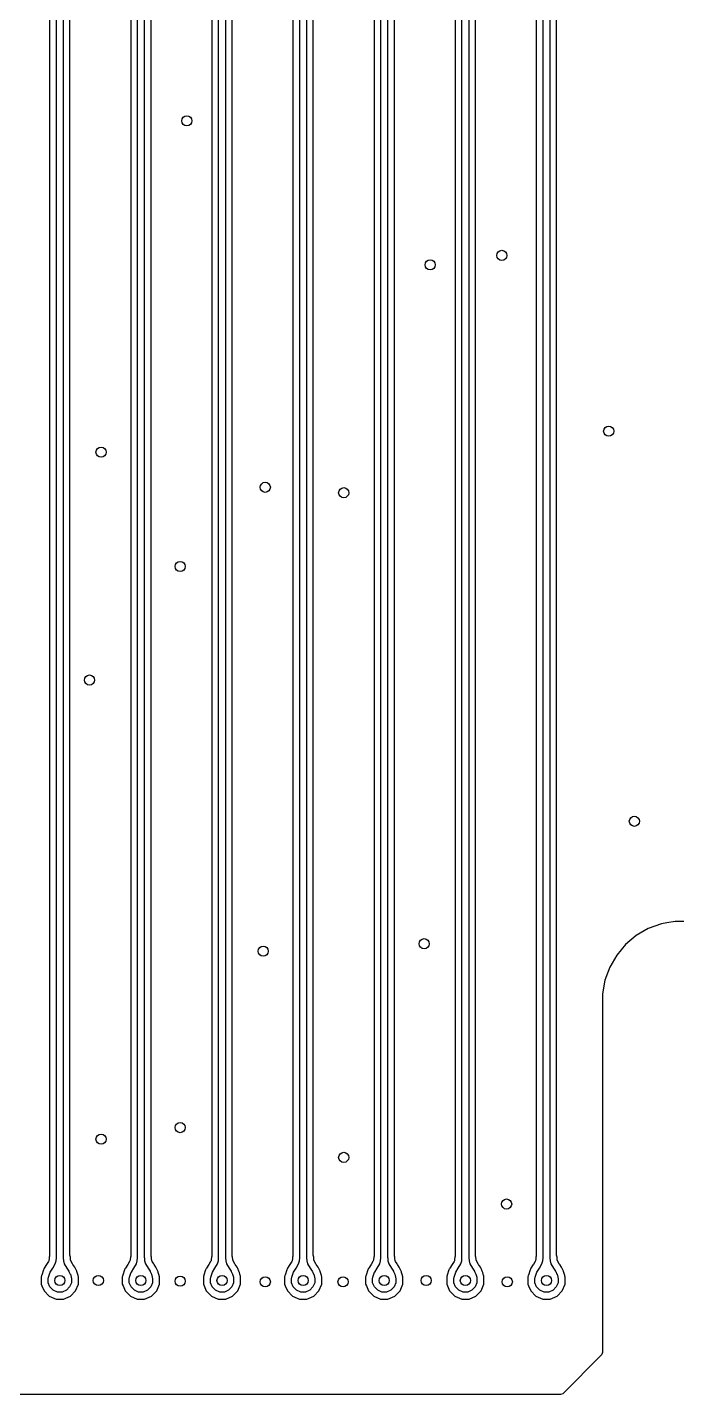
# Model space of a CAD drawing. Extents: x 114.9 to 199.6, y -137.1 to -76.7.
# Drawn here: x 156.15 to 165.76, y -137.15 to -116.93 of the extents above; entities that cross this region are included whole.
import ezdxf

# ---------------------------------------------------------------- set-up
doc = ezdxf.new("R2010")
doc.units = 0
doc.layers.add('BLACK', color=7, linetype='CONTINUOUS')

msp = doc.modelspace()

# ---------------------------------------------------------------- linework, layer by layer
at = {"layer": 'BLACK', "linetype": 'CONTINUOUS'}
for p, q in [((156.4795, -101.870065), (156.4795, -135.089555)), ((156.58, -135.122497), (156.58, -101.9)), ((156.68, -101.92071), (156.68, -135.12235)), ((156.7805, -135.088525), (156.7805, -101.982635)), ((157.6795, -102.680062), (157.6795, -135.089555)), ((157.78, -135.122497), (157.78, -102.71)), ((157.88, -102.73071), (157.88, -135.12235)), ((157.9805, -135.088525), (157.9805, -102.792635)), ((158.8795, -103.800062), (158.8795, -135.089555)), ((158.98, -135.122497), (158.98, -103.83)), ((159.08, -103.85071), (159.08, -135.12235)), ((159.1805, -135.088525), (159.1805, -103.912635)), ((160.0795, -104.740062), (160.0795, -135.089555)), ((160.18, -135.122497), (160.18, -104.77)), ((160.28, -104.79071), (160.28, -135.12235)), ((160.3805, -135.088525), (160.3805, -104.852635)), ((161.2795, -105.780062), (161.2795, -135.089555)), ((161.38, -135.122497), (161.38, -105.81)), ((161.48, -105.83071), (161.48, -135.12235)), ((161.5805, -135.088525), (161.5805, -105.892636)), ((162.4795, -106.800062), (162.4795, -135.089555)), ((162.58, -135.122497), (162.58, -106.83)), ((162.68, -106.85071), (162.68, -135.12235)), ((162.7805, -135.088525), (162.7805, -106.912635)), ((163.6795, -107.760065), (163.6795, -135.089555)), ((163.78, -135.122497), (163.78, -107.79)), ((163.88, -107.81071), (163.88, -135.12235)), ((163.9805, -135.088525), (163.9805, -107.872635)), ((165.529591, -130.185218), (165.336316, -130.255565)), ((165.529595, -130.185217), (165.529591, -130.185218)), ((165.529596, -130.185217), (165.529595, -130.185217)), ((165.610952, -130.170871), (165.529596, -130.185217)), ((165.732156, -130.1495), (165.610952, -130.170871)), ((165.732157, -130.1495), (165.732156, -130.1495)), ((165.937843, -130.1495), (165.732157, -130.1495)), ((165.15819, -130.358405), (165.000621, -130.490621)), ((165.336308, -130.255569), (165.15819, -130.358405)), ((165.336316, -130.255565), (165.336308, -130.255569)), ((165.000621, -130.490621), (164.868405, -130.64819)), ((164.765565, -130.826316), (164.695218, -131.019591)), ((164.765569, -130.826308), (164.765565, -130.826316)), ((164.868405, -130.64819), (164.765569, -130.826308)), ((164.695218, -131.019591), (164.6595, -131.222156)), ((164.6595, -131.222156), (164.6595, -136.525943)), ((156.399916, -135.279208), (156.393562, -135.290602)), ((156.399932, -135.279181), (156.399916, -135.279208)), ((156.434728, -135.22498), (156.399932, -135.279181)), ((156.435463, -135.223797), (156.434728, -135.22498)), ((156.46189, -135.179936), (156.435463, -135.223797)), ((156.46708, -135.167949), (156.46189, -135.179936)), ((156.469688, -135.158702), (156.46708, -135.167949)), ((156.470733, -135.152836), (156.469688, -135.158702)), ((156.471036, -135.152326), (156.470733, -135.152836)), ((156.471258, -135.150765), (156.471036, -135.152326)), ((156.473978, -135.115941), (156.471258, -135.150765)), ((156.478548, -135.099699), (156.473978, -135.115941)), ((156.479008, -135.09648), (156.478548, -135.099699)), ((156.4795, -135.089555), (156.479008, -135.09648)), ((156.488707, -135.336185), (156.524715, -135.280097)), ((156.524715, -135.280097), (156.562979, -135.216588)), ((156.562979, -135.216588), (156.575372, -135.172647)), ((156.575372, -135.172647), (156.579158, -135.124152)), ((156.579158, -135.124152), (156.58, -135.122497)), ((156.68, -135.12235), (156.680833, -135.124161)), ((156.680833, -135.124161), (156.684539, -135.172142)), ((156.684539, -135.172142), (156.696712, -135.215825)), ((156.696712, -135.215825), (156.735284, -135.280096)), ((156.735284, -135.280096), (156.735305, -135.280127)), ((156.735305, -135.280127), (156.765111, -135.324693)), ((156.782074, -135.100844), (156.7805, -135.088525)), ((156.78602, -135.116036), (156.782074, -135.100844)), ((156.788564, -135.148982), (156.78602, -135.116036)), ((156.790215, -135.158349), (156.788564, -135.148982)), ((156.792734, -135.167388), (156.790215, -135.158349)), ((156.797916, -135.179439), (156.792734, -135.167388)), ((156.818776, -135.214196), (156.797916, -135.179439)), ((156.8238, -135.222567), (156.818776, -135.214196)), ((156.825084, -135.224593), (156.8238, -135.222567)), ((156.852801, -135.266035), (156.825084, -135.224593)), ((156.852805, -135.266042), (156.852801, -135.266035)), ((156.857012, -135.272881), (156.852805, -135.266042)), ((156.857887, -135.274433), (156.857012, -135.272881)), ((156.861571, -135.281593), (156.857887, -135.274433)), ((156.880805, -135.322766), (156.861571, -135.281593)), ((157.599916, -135.279208), (157.593562, -135.290602)), ((157.599932, -135.279181), (157.599916, -135.279208)), ((157.634728, -135.22498), (157.599932, -135.279181)), ((157.635463, -135.223797), (157.634728, -135.22498)), ((157.66189, -135.179936), (157.635463, -135.223797)), ((157.66708, -135.167949), (157.66189, -135.179936)), ((157.669688, -135.158702), (157.66708, -135.167949)), ((157.670733, -135.152836), (157.669688, -135.158702)), ((157.671036, -135.152326), (157.670733, -135.152836)), ((157.671258, -135.150765), (157.671036, -135.152326)), ((157.673978, -135.115941), (157.671258, -135.150765)), ((157.678548, -135.099699), (157.673978, -135.115941)), ((157.679008, -135.09648), (157.678548, -135.099699)), ((157.6795, -135.089555), (157.679008, -135.09648)), ((157.688707, -135.336185), (157.724715, -135.280097)), ((157.724715, -135.280097), (157.762979, -135.216588)), ((157.762979, -135.216588), (157.775372, -135.172647)), ((157.775372, -135.172647), (157.779158, -135.124152)), ((157.779158, -135.124152), (157.78, -135.122497)), ((157.88, -135.12235), (157.880833, -135.124161)), ((157.880833, -135.124161), (157.884539, -135.172142)), ((157.884539, -135.172142), (157.896712, -135.215825)), ((157.896712, -135.215825), (157.935284, -135.280096)), ((157.935284, -135.280096), (157.935305, -135.280127)), ((157.935305, -135.280127), (157.965111, -135.324693)), ((157.982074, -135.100844), (157.9805, -135.088525)), ((157.98602, -135.116036), (157.982074, -135.100844)), ((157.988564, -135.148982), (157.98602, -135.116036)), ((157.990215, -135.158349), (157.988564, -135.148982)), ((157.992734, -135.167388), (157.990215, -135.158349)), ((157.997916, -135.179439), (157.992734, -135.167388)), ((158.018776, -135.214196), (157.997916, -135.179439)), ((158.0238, -135.222567), (158.018776, -135.214196)), ((158.025084, -135.224593), (158.0238, -135.222567)), ((158.052801, -135.266035), (158.025084, -135.224593)), ((158.052805, -135.266042), (158.052801, -135.266035)), ((158.057012, -135.272881), (158.052805, -135.266042)), ((158.057887, -135.274433), (158.057012, -135.272881)), ((158.061571, -135.281593), (158.057887, -135.274433)), ((158.080805, -135.322766), (158.061571, -135.281593)), ((158.799916, -135.279208), (158.793562, -135.290602)), ((158.799932, -135.279181), (158.799916, -135.279208)), ((158.834728, -135.22498), (158.799932, -135.279181)), ((158.835463, -135.223797), (158.834728, -135.22498)), ((158.86189, -135.179936), (158.835463, -135.223797)), ((158.86708, -135.167949), (158.86189, -135.179936)), ((158.869688, -135.158702), (158.86708, -135.167949)), ((158.870733, -135.152836), (158.869688, -135.158702)), ((158.871036, -135.152326), (158.870733, -135.152836)), ((158.871258, -135.150765), (158.871036, -135.152326)), ((158.873978, -135.115941), (158.871258, -135.150765)), ((158.878548, -135.099699), (158.873978, -135.115941)), ((158.879008, -135.09648), (158.878548, -135.099699)), ((158.8795, -135.089555), (158.879008, -135.09648)), ((158.888707, -135.336185), (158.924715, -135.280097)), ((158.924715, -135.280097), (158.962979, -135.216588)), ((158.962979, -135.216588), (158.975372, -135.172647)), ((158.975372, -135.172647), (158.979158, -135.124152)), ((158.979158, -135.124152), (158.98, -135.122497)), ((159.08, -135.12235), (159.080833, -135.124161)), ((159.080833, -135.124161), (159.084539, -135.172142)), ((159.084539, -135.172142), (159.096712, -135.215825)), ((159.096712, -135.215825), (159.135284, -135.280096)), ((159.135284, -135.280096), (159.135305, -135.280127)), ((159.135305, -135.280127), (159.165111, -135.324693)), ((159.182074, -135.100844), (159.1805, -135.088525)), ((159.18602, -135.116036), (159.182074, -135.100844)), ((159.188564, -135.148982), (159.18602, -135.116036)), ((159.190215, -135.158349), (159.188564, -135.148982)), ((159.192734, -135.167388), (159.190215, -135.158349)), ((159.197916, -135.179439), (159.192734, -135.167388)), ((159.218776, -135.214196), (159.197916, -135.179439)), ((159.2238, -135.222567), (159.218776, -135.214196)), ((159.225084, -135.224593), (159.2238, -135.222567)), ((159.252801, -135.266035), (159.225084, -135.224593)), ((159.252805, -135.266042), (159.252801, -135.266035)), ((159.257012, -135.272881), (159.252805, -135.266042)), ((159.257887, -135.274433), (159.257012, -135.272881)), ((159.261571, -135.281593), (159.257887, -135.274433)), ((159.280805, -135.322766), (159.261571, -135.281593)), ((159.999916, -135.279208), (159.993562, -135.290602)), ((159.999932, -135.279181), (159.999916, -135.279208)), ((160.034728, -135.22498), (159.999932, -135.279181)), ((160.035463, -135.223797), (160.034728, -135.22498)), ((160.06189, -135.179936), (160.035463, -135.223797)), ((160.06708, -135.167949), (160.06189, -135.179936)), ((160.069688, -135.158702), (160.06708, -135.167949)), ((160.070733, -135.152836), (160.069688, -135.158702)), ((160.071036, -135.152326), (160.070733, -135.152836)), ((160.071258, -135.150765), (160.071036, -135.152326)), ((160.073978, -135.115941), (160.071258, -135.150765)), ((160.078548, -135.099699), (160.073978, -135.115941)), ((160.079008, -135.09648), (160.078548, -135.099699)), ((160.0795, -135.089555), (160.079008, -135.09648)), ((160.088707, -135.336185), (160.124715, -135.280097)), ((160.124715, -135.280097), (160.162979, -135.216588)), ((160.162979, -135.216588), (160.175372, -135.172647)), ((160.175372, -135.172647), (160.179158, -135.124152)), ((160.179158, -135.124152), (160.18, -135.122497)), ((160.28, -135.12235), (160.280833, -135.124161)), ((160.280833, -135.124161), (160.284539, -135.172142)), ((160.284539, -135.172142), (160.296712, -135.215825)), ((160.296712, -135.215825), (160.335284, -135.280096)), ((160.335284, -135.280096), (160.335305, -135.280127)), ((160.335305, -135.280127), (160.365111, -135.324693)), ((160.382074, -135.100844), (160.3805, -135.088525)), ((160.38602, -135.116036), (160.382074, -135.100844)), ((160.388564, -135.148982), (160.38602, -135.116036)), ((160.390215, -135.158349), (160.388564, -135.148982)), ((160.392734, -135.167388), (160.390215, -135.158349)), ((160.397916, -135.179439), (160.392734, -135.167388)), ((160.418776, -135.214196), (160.397916, -135.179439)), ((160.4238, -135.222567), (160.418776, -135.214196)), ((160.425084, -135.224593), (160.4238, -135.222567)), ((160.452801, -135.266035), (160.425084, -135.224593)), ((160.452805, -135.266042), (160.452801, -135.266035)), ((160.457012, -135.272881), (160.452805, -135.266042)), ((160.457887, -135.274433), (160.457012, -135.272881)), ((160.461571, -135.281593), (160.457887, -135.274433)), ((160.480805, -135.322766), (160.461571, -135.281593)), ((161.199916, -135.279208), (161.193562, -135.290602)), ((161.199932, -135.279181), (161.199916, -135.279208)), ((161.234728, -135.22498), (161.199932, -135.279181)), ((161.235463, -135.223797), (161.234728, -135.22498)), ((161.26189, -135.179936), (161.235463, -135.223797)), ((161.26708, -135.167949), (161.26189, -135.179936)), ((161.269688, -135.158702), (161.26708, -135.167949)), ((161.270733, -135.152836), (161.269688, -135.158702)), ((161.271036, -135.152326), (161.270733, -135.152836)), ((161.271258, -135.150765), (161.271036, -135.152326)), ((161.273978, -135.115941), (161.271258, -135.150765)), ((161.278548, -135.099699), (161.273978, -135.115941)), ((161.279008, -135.09648), (161.278548, -135.099699)), ((161.2795, -135.089555), (161.279008, -135.09648)), ((161.288707, -135.336185), (161.324715, -135.280097)), ((161.324715, -135.280097), (161.362979, -135.216588)), ((161.362979, -135.216588), (161.375372, -135.172647)), ((161.375372, -135.172647), (161.379158, -135.124152)), ((161.379158, -135.124152), (161.38, -135.122497)), ((161.48, -135.12235), (161.480833, -135.124161)), ((161.480833, -135.124161), (161.484539, -135.172142)), ((161.484539, -135.172142), (161.496712, -135.215825)), ((161.496712, -135.215825), (161.535284, -135.280096)), ((161.535284, -135.280096), (161.535305, -135.280127)), ((161.535305, -135.280127), (161.565111, -135.324693)), ((161.582074, -135.100844), (161.5805, -135.088525)), ((161.58602, -135.116036), (161.582074, -135.100844)), ((161.588564, -135.148982), (161.58602, -135.116036)), ((161.590215, -135.158349), (161.588564, -135.148982)), ((161.592734, -135.167388), (161.590215, -135.158349)), ((161.597916, -135.179439), (161.592734, -135.167388)), ((161.618776, -135.214196), (161.597916, -135.179439)), ((161.6238, -135.222567), (161.618776, -135.214196)), ((161.625084, -135.224593), (161.6238, -135.222567)), ((161.652801, -135.266035), (161.625084, -135.224593)), ((161.652805, -135.266042), (161.652801, -135.266035)), ((161.657012, -135.272881), (161.652805, -135.266042)), ((161.657887, -135.274433), (161.657012, -135.272881)), ((161.661571, -135.281593), (161.657887, -135.274433)), ((161.680805, -135.322766), (161.661571, -135.281593)), ((162.399916, -135.279208), (162.393562, -135.290602)), ((162.399932, -135.279181), (162.399916, -135.279208)), ((162.434728, -135.22498), (162.399932, -135.279181)), ((162.435463, -135.223797), (162.434728, -135.22498)), ((162.46189, -135.179936), (162.435463, -135.223797)), ((162.46708, -135.167949), (162.46189, -135.179936)), ((162.469688, -135.158702), (162.46708, -135.167949)), ((162.470733, -135.152836), (162.469688, -135.158702)), ((162.471036, -135.152326), (162.470733, -135.152836)), ((162.471258, -135.150765), (162.471036, -135.152326)), ((162.473978, -135.115941), (162.471258, -135.150765)), ((162.478548, -135.099699), (162.473978, -135.115941)), ((162.479008, -135.09648), (162.478548, -135.099699)), ((162.4795, -135.089555), (162.479008, -135.09648)), ((162.488707, -135.336185), (162.524715, -135.280097)), ((162.524715, -135.280097), (162.562979, -135.216588)), ((162.562979, -135.216588), (162.575372, -135.172647)), ((162.575372, -135.172647), (162.579158, -135.124152)), ((162.579158, -135.124152), (162.58, -135.122497)), ((162.68, -135.12235), (162.680833, -135.124161)), ((162.680833, -135.124161), (162.684539, -135.172142)), ((162.684539, -135.172142), (162.696712, -135.215825)), ((162.696712, -135.215825), (162.735284, -135.280096)), ((162.735284, -135.280096), (162.735305, -135.280127)), ((162.735305, -135.280127), (162.765111, -135.324693)), ((162.782074, -135.100844), (162.7805, -135.088525)), ((162.78602, -135.116036), (162.782074, -135.100844)), ((162.788564, -135.148982), (162.78602, -135.116036)), ((162.790215, -135.158349), (162.788564, -135.148982)), ((162.792734, -135.167388), (162.790215, -135.158349)), ((162.797916, -135.179439), (162.792734, -135.167388)), ((162.818776, -135.214196), (162.797916, -135.179439)), ((162.8238, -135.222567), (162.818776, -135.214196)), ((162.825084, -135.224593), (162.8238, -135.222567)), ((162.852801, -135.266035), (162.825084, -135.224593)), ((162.852805, -135.266042), (162.852801, -135.266035)), ((162.857012, -135.272881), (162.852805, -135.266042)), ((162.857887, -135.274433), (162.857012, -135.272881)), ((162.861571, -135.281593), (162.857887, -135.274433)), ((162.880805, -135.322766), (162.861571, -135.281593)), ((163.599916, -135.279208), (163.593562, -135.290602)), ((163.599932, -135.279181), (163.599916, -135.279208)), ((163.634728, -135.22498), (163.599932, -135.279181)), ((163.635463, -135.223797), (163.634728, -135.22498)), ((163.66189, -135.179936), (163.635463, -135.223797)), ((163.66708, -135.167949), (163.66189, -135.179936)), ((163.669688, -135.158702), (163.66708, -135.167949)), ((163.670733, -135.152836), (163.669688, -135.158702)), ((163.671036, -135.152326), (163.670733, -135.152836)), ((163.671258, -135.150765), (163.671036, -135.152326)), ((163.673978, -135.115941), (163.671258, -135.150765)), ((163.678548, -135.099699), (163.673978, -135.115941)), ((163.679008, -135.09648), (163.678548, -135.099699)), ((163.6795, -135.089555), (163.679008, -135.09648)), ((163.688707, -135.336185), (163.724715, -135.280097)), ((163.724715, -135.280097), (163.762979, -135.216588)), ((163.762979, -135.216588), (163.775372, -135.172647)), ((163.775372, -135.172647), (163.779158, -135.124152)), ((163.779158, -135.124152), (163.78, -135.122497)), ((163.88, -135.12235), (163.880833, -135.124161)), ((163.880833, -135.124161), (163.884539, -135.172142)), ((163.884539, -135.172142), (163.896712, -135.215825)), ((163.896712, -135.215825), (163.935284, -135.280096)), ((163.935284, -135.280096), (163.935305, -135.280127)), ((163.935305, -135.280127), (163.965111, -135.324693)), ((163.982074, -135.100844), (163.9805, -135.088525)), ((163.98602, -135.116036), (163.982074, -135.100844)), ((163.988564, -135.148982), (163.98602, -135.116036)), ((163.990215, -135.158349), (163.988564, -135.148982)), ((163.992734, -135.167388), (163.990215, -135.158349)), ((163.997916, -135.179439), (163.992734, -135.167388)), ((164.018776, -135.214196), (163.997916, -135.179439)), ((164.0238, -135.222567), (164.018776, -135.214196)), ((164.025084, -135.224593), (164.0238, -135.222567)), ((164.052801, -135.266035), (164.025084, -135.224593)), ((164.052805, -135.266042), (164.052801, -135.266035)), ((164.057012, -135.272881), (164.052805, -135.266042)), ((164.057887, -135.274433), (164.057012, -135.272881)), ((164.061571, -135.281593), (164.057887, -135.274433)), ((164.080805, -135.322766), (164.061571, -135.281593)), ((156.357903, -135.396981), (156.3545, -135.4052)), ((156.3545, -135.4052), (156.3545, -135.407861)), ((156.3545, -135.407861), (156.3545, -135.514801)), ((156.35856, -135.394885), (156.357903, -135.396981)), ((156.359537, -135.390098), (156.358474, -135.393929)), ((156.358474, -135.393929), (156.35856, -135.394885)), ((156.359552, -135.390102), (156.359537, -135.390098)), ((156.359983, -135.388493), (156.359552, -135.390102)), ((156.360255, -135.387511), (156.359983, -135.388493)), ((156.360267, -135.387428), (156.360255, -135.387511)), ((156.36036, -135.387077), (156.360267, -135.387428)), ((156.360629, -135.386076), (156.36036, -135.387077)), ((156.360797, -135.385516), (156.360629, -135.386076)), ((156.362486, -135.379896), (156.360797, -135.385516)), ((156.387393, -135.305368), (156.362486, -135.379896)), ((156.387406, -135.305334), (156.387393, -135.305368)), ((156.392314, -135.29321), (156.387406, -135.305334)), ((156.393562, -135.290602), (156.392314, -135.29321)), ((156.458363, -135.425859), (156.462437, -135.416021)), ((156.458363, -135.494141), (156.458363, -135.425859)), ((156.462182, -135.414698), (156.462543, -135.413349)), ((156.462437, -135.416021), (156.462182, -135.414698)), ((156.462543, -135.413349), (156.487463, -135.338782)), ((156.487463, -135.338782), (156.488707, -135.336185)), ((156.765111, -135.324693), (156.765986, -135.326245)), ((156.765986, -135.326245), (156.78522, -135.367418)), ((156.78522, -135.367418), (156.785892, -135.369236)), ((156.785892, -135.369236), (156.798277, -135.413778)), ((156.798277, -135.413778), (156.797902, -135.416843)), ((156.797902, -135.416843), (156.801637, -135.425859)), ((156.801637, -135.425859), (156.801637, -135.494141)), ((156.884176, -135.33084), (156.880805, -135.322766)), ((156.884848, -135.332658), (156.884176, -135.33084)), ((156.887536, -135.340974), (156.884848, -135.332658)), ((156.899921, -135.385516), (156.887536, -135.340974)), ((156.899921, -135.385519), (156.899921, -135.385516)), ((156.900336, -135.387889), (156.899921, -135.385519)), ((156.900519, -135.387856), (156.900336, -135.387889)), ((156.902059, -135.394326), (156.900519, -135.387856)), ((156.901905, -135.395931), (156.902059, -135.394326)), ((156.902593, -135.398182), (156.901905, -135.395931)), ((156.9055, -135.4052), (156.902593, -135.398182)), ((156.9055, -135.5148), (156.9055, -135.4052)), ((157.557067, -135.399002), (157.5545, -135.4052)), ((157.5545, -135.4052), (157.5545, -135.514801)), ((157.559537, -135.390098), (157.557067, -135.399002)), ((157.559552, -135.390102), (157.559537, -135.390098)), ((157.559983, -135.388493), (157.559552, -135.390102)), ((157.560255, -135.387511), (157.559983, -135.388493)), ((157.560267, -135.387428), (157.560255, -135.387511)), ((157.56036, -135.387077), (157.560267, -135.387428)), ((157.560629, -135.386076), (157.56036, -135.387077)), ((157.560797, -135.385516), (157.560629, -135.386076)), ((157.562486, -135.379896), (157.560797, -135.385516)), ((157.587393, -135.305368), (157.562486, -135.379896)), ((157.587406, -135.305334), (157.587393, -135.305368)), ((157.592314, -135.29321), (157.587406, -135.305334)), ((157.593562, -135.290602), (157.592314, -135.29321)), ((157.658363, -135.425859), (157.662437, -135.416021)), ((157.658363, -135.494141), (157.658363, -135.425859)), ((157.662182, -135.414698), (157.662543, -135.413349)), ((157.662437, -135.416021), (157.662182, -135.414698)), ((157.662543, -135.413349), (157.687463, -135.338782)), ((157.687463, -135.338782), (157.688707, -135.336185)), ((157.965111, -135.324693), (157.965986, -135.326245)), ((157.965986, -135.326245), (157.98522, -135.367418)), ((157.98522, -135.367418), (157.985892, -135.369236)), ((157.985892, -135.369236), (157.998277, -135.413778)), ((157.998277, -135.413778), (157.997902, -135.416843)), ((157.997902, -135.416843), (158.001637, -135.425859)), ((158.001637, -135.425859), (158.001637, -135.494141)), ((158.084176, -135.33084), (158.080805, -135.322766)), ((158.084848, -135.332658), (158.084176, -135.33084)), ((158.087536, -135.340974), (158.084848, -135.332658)), ((158.099921, -135.385516), (158.087536, -135.340974)), ((158.099921, -135.385519), (158.099921, -135.385516)), ((158.100336, -135.387889), (158.099921, -135.385519)), ((158.100519, -135.387856), (158.100336, -135.387889)), ((158.102059, -135.394326), (158.100519, -135.387856)), ((158.101905, -135.395931), (158.102059, -135.394326)), ((158.102593, -135.398182), (158.101905, -135.395931)), ((158.1055, -135.4052), (158.102593, -135.398182)), ((158.1055, -135.5148), (158.1055, -135.4052)), ((158.757067, -135.399002), (158.7545, -135.4052)), ((158.7545, -135.4052), (158.7545, -135.514801)), ((158.759537, -135.390098), (158.757067, -135.399002)), ((158.759552, -135.390102), (158.759537, -135.390098)), ((158.759983, -135.388493), (158.759552, -135.390102)), ((158.760255, -135.387511), (158.759983, -135.388493)), ((158.760267, -135.387428), (158.760255, -135.387511)), ((158.76036, -135.387077), (158.760267, -135.387428)), ((158.760629, -135.386076), (158.76036, -135.387077)), ((158.760797, -135.385516), (158.760629, -135.386076)), ((158.762486, -135.379896), (158.760797, -135.385516)), ((158.787393, -135.305368), (158.762486, -135.379896)), ((158.787406, -135.305334), (158.787393, -135.305368)), ((158.792314, -135.29321), (158.787406, -135.305334)), ((158.793562, -135.290602), (158.792314, -135.29321)), ((158.858363, -135.425859), (158.862437, -135.416021)), ((158.858363, -135.494141), (158.858363, -135.425859)), ((158.862182, -135.414698), (158.862543, -135.413349)), ((158.862437, -135.416021), (158.862182, -135.414698)), ((158.862543, -135.413349), (158.887463, -135.338782)), ((158.887463, -135.338782), (158.888707, -135.336185)), ((159.165111, -135.324693), (159.165986, -135.326245)), ((159.165986, -135.326245), (159.18522, -135.367418)), ((159.18522, -135.367418), (159.185892, -135.369236)), ((159.185892, -135.369236), (159.198277, -135.413778)), ((159.198277, -135.413778), (159.197902, -135.416843)), ((159.197902, -135.416843), (159.201637, -135.425859)), ((159.201637, -135.425859), (159.201637, -135.494141)), ((159.284176, -135.33084), (159.280805, -135.322766)), ((159.284848, -135.332658), (159.284176, -135.33084)), ((159.287536, -135.340974), (159.284848, -135.332658)), ((159.299921, -135.385516), (159.287536, -135.340974)), ((159.299921, -135.385519), (159.299921, -135.385516)), ((159.300336, -135.387889), (159.299921, -135.385519)), ((159.300519, -135.387856), (159.300336, -135.387889)), ((159.302059, -135.394326), (159.300519, -135.387856)), ((159.301905, -135.395931), (159.302059, -135.394326)), ((159.302593, -135.398182), (159.301905, -135.395931)), ((159.3055, -135.4052), (159.302593, -135.398182)), ((159.3055, -135.5148), (159.3055, -135.4052)), ((159.957067, -135.399002), (159.9545, -135.4052)), ((159.9545, -135.4052), (159.9545, -135.514801)), ((159.959537, -135.390098), (159.957067, -135.399002)), ((159.959552, -135.390102), (159.959537, -135.390098)), ((159.959983, -135.388493), (159.959552, -135.390102)), ((159.960255, -135.387511), (159.959983, -135.388493)), ((159.960267, -135.387428), (159.960255, -135.387511)), ((159.96036, -135.387077), (159.960267, -135.387428)), ((159.960629, -135.386076), (159.96036, -135.387077)), ((159.960797, -135.385516), (159.960629, -135.386076)), ((159.962486, -135.379896), (159.960797, -135.385516)), ((159.987393, -135.305368), (159.962486, -135.379896)), ((159.987406, -135.305334), (159.987393, -135.305368)), ((159.992314, -135.29321), (159.987406, -135.305334)), ((159.993562, -135.290602), (159.992314, -135.29321)), ((160.058363, -135.425859), (160.062437, -135.416021)), ((160.058363, -135.494141), (160.058363, -135.425859)), ((160.062182, -135.414698), (160.062543, -135.413349)), ((160.062437, -135.416021), (160.062182, -135.414698)), ((160.062543, -135.413349), (160.087463, -135.338782)), ((160.087463, -135.338782), (160.088707, -135.336185)), ((160.365111, -135.324693), (160.365986, -135.326245)), ((160.365986, -135.326245), (160.38522, -135.367418)), ((160.38522, -135.367418), (160.385892, -135.369236)), ((160.385892, -135.369236), (160.398277, -135.413778)), ((160.398277, -135.413778), (160.397902, -135.416843)), ((160.397902, -135.416843), (160.401637, -135.425859)), ((160.401637, -135.425859), (160.401637, -135.494141)), ((160.484176, -135.33084), (160.480805, -135.322766)), ((160.484848, -135.332658), (160.484176, -135.33084)), ((160.487536, -135.340974), (160.484848, -135.332658)), ((160.499921, -135.385516), (160.487536, -135.340974)), ((160.499921, -135.385519), (160.499921, -135.385516)), ((160.500336, -135.387889), (160.499921, -135.385519)), ((160.500519, -135.387856), (160.500336, -135.387889)), ((160.502059, -135.394326), (160.500519, -135.387856)), ((160.501905, -135.395931), (160.502059, -135.394326)), ((160.502593, -135.398182), (160.501905, -135.395931)), ((160.5055, -135.4052), (160.502593, -135.398182)), ((160.5055, -135.5148), (160.5055, -135.4052)), ((161.157067, -135.399002), (161.1545, -135.4052)), ((161.1545, -135.4052), (161.1545, -135.514801)), ((161.159537, -135.390098), (161.157067, -135.399002)), ((161.159552, -135.390102), (161.159537, -135.390098)), ((161.159983, -135.388493), (161.159552, -135.390102)), ((161.160255, -135.387511), (161.159983, -135.388493)), ((161.160267, -135.387428), (161.160255, -135.387511)), ((161.16036, -135.387077), (161.160267, -135.387428)), ((161.160629, -135.386076), (161.16036, -135.387077)), ((161.160797, -135.385516), (161.160629, -135.386076)), ((161.162486, -135.379896), (161.160797, -135.385516)), ((161.187393, -135.305368), (161.162486, -135.379896)), ((161.187406, -135.305334), (161.187393, -135.305368)), ((161.192314, -135.29321), (161.187406, -135.305334)), ((161.193562, -135.290602), (161.192314, -135.29321)), ((161.258363, -135.425859), (161.262437, -135.416021)), ((161.258363, -135.494141), (161.258363, -135.425859)), ((161.262182, -135.414698), (161.262543, -135.413349)), ((161.262437, -135.416021), (161.262182, -135.414698)), ((161.262543, -135.413349), (161.287463, -135.338782)), ((161.287463, -135.338782), (161.288707, -135.336185)), ((161.565111, -135.324693), (161.565986, -135.326245)), ((161.565986, -135.326245), (161.58522, -135.367418)), ((161.58522, -135.367418), (161.585892, -135.369236)), ((161.585892, -135.369236), (161.598277, -135.413778)), ((161.598277, -135.413778), (161.597902, -135.416843)), ((161.597902, -135.416843), (161.601637, -135.425859)), ((161.601637, -135.425859), (161.601637, -135.494141)), ((161.684176, -135.33084), (161.680805, -135.322766)), ((161.684848, -135.332658), (161.684176, -135.33084)), ((161.687536, -135.340974), (161.684848, -135.332658)), ((161.699921, -135.385516), (161.687536, -135.340974)), ((161.699921, -135.385519), (161.699921, -135.385516)), ((161.700336, -135.387889), (161.699921, -135.385519)), ((161.700519, -135.387856), (161.700336, -135.387889)), ((161.702059, -135.394326), (161.700519, -135.387856)), ((161.701905, -135.395931), (161.702059, -135.394326)), ((161.702593, -135.398182), (161.701905, -135.395931)), ((161.7055, -135.4052), (161.702593, -135.398182)), ((161.7055, -135.5148), (161.7055, -135.4052)), ((162.357067, -135.399002), (162.3545, -135.4052)), ((162.3545, -135.4052), (162.3545, -135.514801)), ((162.359537, -135.390098), (162.357067, -135.399002)), ((162.359552, -135.390102), (162.359537, -135.390098)), ((162.359983, -135.388493), (162.359552, -135.390102)), ((162.360255, -135.387511), (162.359983, -135.388493)), ((162.360267, -135.387428), (162.360255, -135.387511)), ((162.36036, -135.387077), (162.360267, -135.387428)), ((162.360629, -135.386076), (162.36036, -135.387077)), ((162.360797, -135.385516), (162.360629, -135.386076)), ((162.362486, -135.379896), (162.360797, -135.385516)), ((162.387393, -135.305368), (162.362486, -135.379896)), ((162.387406, -135.305334), (162.387393, -135.305368)), ((162.392314, -135.29321), (162.387406, -135.305334)), ((162.393562, -135.290602), (162.392314, -135.29321)), ((162.458363, -135.425859), (162.462437, -135.416021)), ((162.458363, -135.494141), (162.458363, -135.425859)), ((162.462182, -135.414698), (162.462543, -135.413349)), ((162.462437, -135.416021), (162.462182, -135.414698)), ((162.462543, -135.413349), (162.487463, -135.338782)), ((162.487463, -135.338782), (162.488707, -135.336185)), ((162.765111, -135.324693), (162.765986, -135.326245)), ((162.765986, -135.326245), (162.78522, -135.367418)), ((162.78522, -135.367418), (162.785892, -135.369236)), ((162.785892, -135.369236), (162.798277, -135.413778)), ((162.798277, -135.413778), (162.797902, -135.416843)), ((162.797902, -135.416843), (162.801637, -135.425859)), ((162.801637, -135.425859), (162.801637, -135.494141)), ((162.884176, -135.33084), (162.880805, -135.322766)), ((162.884848, -135.332658), (162.884176, -135.33084)), ((162.887536, -135.340974), (162.884848, -135.332658)), ((162.899921, -135.385516), (162.887536, -135.340974)), ((162.899921, -135.385519), (162.899921, -135.385516)), ((162.900336, -135.387889), (162.899921, -135.385519)), ((162.900519, -135.387856), (162.900336, -135.387889)), ((162.902059, -135.394326), (162.900519, -135.387856)), ((162.901905, -135.395931), (162.902059, -135.394326)), ((162.902593, -135.398182), (162.901905, -135.395931)), ((162.9055, -135.4052), (162.902593, -135.398182)), ((162.9055, -135.5148), (162.9055, -135.4052)), ((163.557903, -135.396981), (163.5545, -135.4052)), ((163.5545, -135.4052), (163.5545, -135.407861)), ((163.5545, -135.407861), (163.5545, -135.514801)), ((163.55856, -135.394885), (163.557903, -135.396981)), ((163.560255, -135.387511), (163.55856, -135.394885)), ((163.560267, -135.387428), (163.560255, -135.387511)), ((163.56036, -135.387077), (163.560267, -135.387428)), ((163.560629, -135.386076), (163.56036, -135.387077)), ((163.560797, -135.385516), (163.560629, -135.386076)), ((163.562486, -135.379896), (163.560797, -135.385516)), ((163.587393, -135.305368), (163.562486, -135.379896)), ((163.587406, -135.305334), (163.587393, -135.305368)), ((163.592314, -135.29321), (163.587406, -135.305334)), ((163.593562, -135.290602), (163.592314, -135.29321)), ((163.658363, -135.425859), (163.662437, -135.416021)), ((163.658363, -135.494141), (163.658363, -135.425859)), ((163.662182, -135.414698), (163.662543, -135.413349)), ((163.662437, -135.416021), (163.662182, -135.414698)), ((163.662543, -135.413349), (163.687463, -135.338782)), ((163.687463, -135.338782), (163.688707, -135.336185)), ((163.965111, -135.324693), (163.965986, -135.326245)), ((163.965986, -135.326245), (163.98522, -135.367418)), ((163.98522, -135.367418), (163.985892, -135.369236)), ((163.985892, -135.369236), (163.998277, -135.413778)), ((163.998277, -135.413778), (163.997902, -135.416843)), ((163.997902, -135.416843), (164.001637, -135.425859)), ((164.001637, -135.425859), (164.001637, -135.494141)), ((164.084176, -135.33084), (164.080805, -135.322766)), ((164.084848, -135.332658), (164.084176, -135.33084)), ((164.087536, -135.340974), (164.084848, -135.332658)), ((164.099921, -135.385516), (164.087536, -135.340974)), ((164.099921, -135.385519), (164.099921, -135.385516)), ((164.100336, -135.387889), (164.099921, -135.385519)), ((164.100519, -135.387856), (164.100336, -135.387889)), ((164.103495, -135.40036), (164.100519, -135.387856)), ((164.1055, -135.4052), (164.103495, -135.40036)), ((164.1055, -135.5148), (164.1055, -135.4052)), ((156.3545, -135.514801), (156.365064, -135.540303)), ((156.365064, -135.540303), (156.396443, -135.616058)), ((156.396443, -135.616058), (156.396444, -135.616059)), ((156.396444, -135.616059), (156.396445, -135.616061)), ((156.396445, -135.616061), (156.473939, -135.693555)), ((156.484493, -135.557225), (156.458363, -135.494141)), ((156.532775, -135.605507), (156.484493, -135.557225)), ((156.595859, -135.631637), (156.532775, -135.605507)), ((156.664141, -135.631637), (156.595859, -135.631637)), ((156.727225, -135.605507), (156.664141, -135.631637)), ((156.775507, -135.557225), (156.727225, -135.605507)), ((156.801637, -135.494141), (156.775507, -135.557225)), ((156.786061, -135.693555), (156.863555, -135.616061)), ((156.863555, -135.61606), (156.863557, -135.616058)), ((156.863555, -135.616061), (156.863555, -135.61606)), ((156.863557, -135.616058), (156.9055, -135.5148)), ((157.5545, -135.514801), (157.565064, -135.540303)), ((157.565064, -135.540303), (157.596443, -135.616058)), ((157.596443, -135.616058), (157.596444, -135.616059)), ((157.596444, -135.616059), (157.596445, -135.616061)), ((157.596445, -135.616061), (157.673939, -135.693555)), ((157.684493, -135.557225), (157.658363, -135.494141)), ((157.732775, -135.605507), (157.684493, -135.557225)), ((157.795859, -135.631637), (157.732775, -135.605507)), ((157.864141, -135.631637), (157.795859, -135.631637)), ((157.927225, -135.605507), (157.864141, -135.631637)), ((157.975507, -135.557225), (157.927225, -135.605507)), ((158.001637, -135.494141), (157.975507, -135.557225)), ((157.986061, -135.693555), (158.063555, -135.616061)), ((158.063555, -135.61606), (158.063557, -135.616058)), ((158.063555, -135.616061), (158.063555, -135.61606)), ((158.063557, -135.616058), (158.1055, -135.5148)), ((158.7545, -135.514801), (158.765064, -135.540303)), ((158.765064, -135.540303), (158.796443, -135.616058)), ((158.796443, -135.616058), (158.796444, -135.616059)), ((158.796444, -135.616059), (158.796445, -135.616061)), ((158.796445, -135.616061), (158.873939, -135.693555)), ((158.884493, -135.557225), (158.858363, -135.494141)), ((158.932775, -135.605507), (158.884493, -135.557225)), ((158.995859, -135.631637), (158.932775, -135.605507)), ((159.064141, -135.631637), (158.995859, -135.631637)), ((159.127225, -135.605507), (159.064141, -135.631637)), ((159.175507, -135.557225), (159.127225, -135.605507)), ((159.201637, -135.494141), (159.175507, -135.557225)), ((159.186061, -135.693555), (159.263555, -135.616061)), ((159.263555, -135.61606), (159.263557, -135.616058)), ((159.263555, -135.616061), (159.263555, -135.61606)), ((159.263557, -135.616058), (159.3055, -135.5148)), ((159.9545, -135.514801), (159.965064, -135.540303)), ((159.965064, -135.540303), (159.996443, -135.616058)), ((159.996443, -135.616058), (159.996444, -135.616059)), ((159.996444, -135.616059), (159.996445, -135.616061)), ((159.996445, -135.616061), (160.073939, -135.693555)), ((160.084493, -135.557225), (160.058363, -135.494141)), ((160.132775, -135.605507), (160.084493, -135.557225)), ((160.195859, -135.631637), (160.132775, -135.605507)), ((160.264141, -135.631637), (160.195859, -135.631637)), ((160.327225, -135.605507), (160.264141, -135.631637)), ((160.375507, -135.557225), (160.327225, -135.605507)), ((160.401637, -135.494141), (160.375507, -135.557225)), ((160.386061, -135.693555), (160.463555, -135.616061)), ((160.463555, -135.61606), (160.463557, -135.616058)), ((160.463555, -135.616061), (160.463555, -135.61606)), ((160.463557, -135.616058), (160.5055, -135.5148)), ((161.1545, -135.514801), (161.165064, -135.540303)), ((161.165064, -135.540303), (161.196443, -135.616058)), ((161.196443, -135.616058), (161.196444, -135.616059)), ((161.196444, -135.616059), (161.196445, -135.616061)), ((161.196445, -135.616061), (161.273939, -135.693555)), ((161.284493, -135.557225), (161.258363, -135.494141)), ((161.332775, -135.605507), (161.284493, -135.557225)), ((161.395859, -135.631637), (161.332775, -135.605507)), ((161.464141, -135.631637), (161.395859, -135.631637)), ((161.527225, -135.605507), (161.464141, -135.631637)), ((161.575507, -135.557225), (161.527225, -135.605507)), ((161.601637, -135.494141), (161.575507, -135.557225)), ((161.586061, -135.693555), (161.663555, -135.616061)), ((161.663555, -135.61606), (161.663557, -135.616058)), ((161.663555, -135.616061), (161.663555, -135.61606)), ((161.663557, -135.616058), (161.7055, -135.5148)), ((162.3545, -135.514801), (162.365064, -135.540303)), ((162.365064, -135.540303), (162.396443, -135.616058)), ((162.396443, -135.616058), (162.396444, -135.616059)), ((162.396444, -135.616059), (162.396445, -135.616061)), ((162.396445, -135.616061), (162.473939, -135.693555)), ((162.484493, -135.557225), (162.458363, -135.494141)), ((162.532775, -135.605507), (162.484493, -135.557225)), ((162.595859, -135.631637), (162.532775, -135.605507)), ((162.664141, -135.631637), (162.595859, -135.631637)), ((162.727225, -135.605507), (162.664141, -135.631637)), ((162.775507, -135.557225), (162.727225, -135.605507)), ((162.801637, -135.494141), (162.775507, -135.557225)), ((162.786061, -135.693555), (162.863555, -135.616061)), ((162.863555, -135.61606), (162.863557, -135.616058)), ((162.863555, -135.616061), (162.863555, -135.61606)), ((162.863557, -135.616058), (162.9055, -135.5148)), ((163.5545, -135.514801), (163.565064, -135.540303)), ((163.565064, -135.540303), (163.596443, -135.616058)), ((163.596443, -135.616058), (163.596444, -135.616059)), ((163.596444, -135.616059), (163.596445, -135.616061)), ((163.596445, -135.616061), (163.673939, -135.693555)), ((163.684493, -135.557225), (163.658363, -135.494141)), ((163.732775, -135.605507), (163.684493, -135.557225)), ((163.795859, -135.631637), (163.732775, -135.605507)), ((163.864141, -135.631637), (163.795859, -135.631637)), ((163.927225, -135.605507), (163.864141, -135.631637)), ((163.975507, -135.557225), (163.927225, -135.605507)), ((164.001637, -135.494141), (163.975507, -135.557225)), ((163.986061, -135.693555), (164.063555, -135.616061)), ((164.063555, -135.61606), (164.063557, -135.616058)), ((164.063555, -135.616061), (164.063555, -135.61606)), ((164.063557, -135.616058), (164.1055, -135.5148)), ((156.473939, -135.693555), (156.47394, -135.693555)), ((156.47394, -135.693555), (156.473942, -135.693557)), ((156.473942, -135.693557), (156.5752, -135.7355)), ((156.5752, -135.7355), (156.575202, -135.7355)), ((156.575202, -135.7355), (156.684798, -135.7355)), ((156.684798, -135.7355), (156.6848, -135.7355)), ((156.6848, -135.7355), (156.786058, -135.693557)), ((156.786058, -135.693557), (156.78606, -135.693555)), ((156.78606, -135.693555), (156.786061, -135.693555)), ((157.673939, -135.693555), (157.67394, -135.693555)), ((157.67394, -135.693555), (157.673942, -135.693557)), ((157.673942, -135.693557), (157.7752, -135.7355)), ((157.7752, -135.7355), (157.775202, -135.7355)), ((157.775202, -135.7355), (157.884798, -135.7355)), ((157.884798, -135.7355), (157.8848, -135.7355)), ((157.8848, -135.7355), (157.986058, -135.693557)), ((157.986058, -135.693557), (157.98606, -135.693555)), ((157.98606, -135.693555), (157.986061, -135.693555)), ((158.873939, -135.693555), (158.87394, -135.693555)), ((158.87394, -135.693555), (158.873942, -135.693557)), ((158.873942, -135.693557), (158.9752, -135.7355)), ((158.9752, -135.7355), (158.975202, -135.7355)), ((158.975202, -135.7355), (159.084798, -135.7355)), ((159.084798, -135.7355), (159.0848, -135.7355)), ((159.0848, -135.7355), (159.186058, -135.693557)), ((159.186058, -135.693557), (159.18606, -135.693555)), ((159.18606, -135.693555), (159.186061, -135.693555)), ((160.073939, -135.693555), (160.07394, -135.693555)), ((160.07394, -135.693555), (160.073942, -135.693557)), ((160.073942, -135.693557), (160.1752, -135.7355)), ((160.1752, -135.7355), (160.175202, -135.7355)), ((160.175202, -135.7355), (160.284798, -135.7355)), ((160.284798, -135.7355), (160.2848, -135.7355)), ((160.2848, -135.7355), (160.386058, -135.693557)), ((160.386058, -135.693557), (160.38606, -135.693555)), ((160.38606, -135.693555), (160.386061, -135.693555)), ((161.273939, -135.693555), (161.27394, -135.693555)), ((161.27394, -135.693555), (161.273942, -135.693557)), ((161.273942, -135.693557), (161.3752, -135.7355)), ((161.3752, -135.7355), (161.375202, -135.7355)), ((161.375202, -135.7355), (161.484798, -135.7355)), ((161.484798, -135.7355), (161.4848, -135.7355)), ((161.4848, -135.7355), (161.586058, -135.693557)), ((161.586058, -135.693557), (161.58606, -135.693555)), ((161.58606, -135.693555), (161.586061, -135.693555)), ((162.473939, -135.693555), (162.47394, -135.693555)), ((162.47394, -135.693555), (162.473942, -135.693557)), ((162.473942, -135.693557), (162.5752, -135.7355)), ((162.5752, -135.7355), (162.575202, -135.7355)), ((162.575202, -135.7355), (162.684798, -135.7355)), ((162.684798, -135.7355), (162.6848, -135.7355)), ((162.6848, -135.7355), (162.786058, -135.693557)), ((162.786058, -135.693557), (162.78606, -135.693555)), ((162.78606, -135.693555), (162.786061, -135.693555)), ((163.673939, -135.693555), (163.67394, -135.693555)), ((163.67394, -135.693555), (163.673942, -135.693557)), ((163.673942, -135.693557), (163.7752, -135.7355)), ((163.7752, -135.7355), (163.775202, -135.7355)), ((163.775202, -135.7355), (163.884798, -135.7355)), ((163.884798, -135.7355), (163.8848, -135.7355)), ((163.8848, -135.7355), (163.986058, -135.693557)), ((163.986058, -135.693557), (163.98606, -135.693555)), ((163.98606, -135.693555), (163.986061, -135.693555)), ((164.645148, -136.560591), (164.070591, -137.135148)), ((164.6595, -136.525943), (164.645148, -136.560591)), ((164.035943, -137.1495), (147.424057, -137.1495)), ((164.070591, -137.135148), (164.035943, -137.1495))]:
    msp.add_line(p, q, dxfattribs=at)
at = {"layer": 'BLACK'}
for centre in [(158.51, -118.31), (163.17, -120.3), (162.11, -120.44), (164.75, -122.9), (157.24, -123.21), (159.67, -123.73), (160.83, -123.81), (158.41, -124.9), (157.07, -126.58), (165.13, -128.67), (162.02, -130.48), (159.64, -130.59), (158.41, -133.2), (157.24, -133.37), (160.83, -133.64), (163.24, -134.33), (156.63, -135.46), (157.2, -135.46), (157.83, -135.46), (158.41, -135.47), (159.03, -135.46), (159.67, -135.48), (160.23, -135.46), (160.82, -135.48), (161.43, -135.46), (162.05, -135.46), (162.63, -135.46), (163.25, -135.48), (163.83, -135.46)]:
    msp.add_circle(centre, 0.075, dxfattribs=at)
at = {"layer": 'WHITE'}
for centre in [(158.51, -118.31), (163.17, -120.3), (162.11, -120.44), (164.75, -122.9), (157.24, -123.21), (159.67, -123.73), (160.83, -123.81), (158.41, -124.9), (157.07, -126.58), (165.13, -128.67), (162.02, -130.48), (159.64, -130.59), (158.41, -133.2), (157.24, -133.37), (160.83, -133.64), (163.24, -134.33), (156.63, -135.46), (157.2, -135.46), (157.83, -135.46), (158.41, -135.47), (159.03, -135.46), (159.67, -135.48), (160.23, -135.46), (160.82, -135.48), (161.43, -135.46), (162.05, -135.46), (162.63, -135.46), (163.25, -135.48), (163.83, -135.46)]:
    msp.add_circle(centre, 0.075, dxfattribs=at)

doc.saveas('drawing.dxf')
